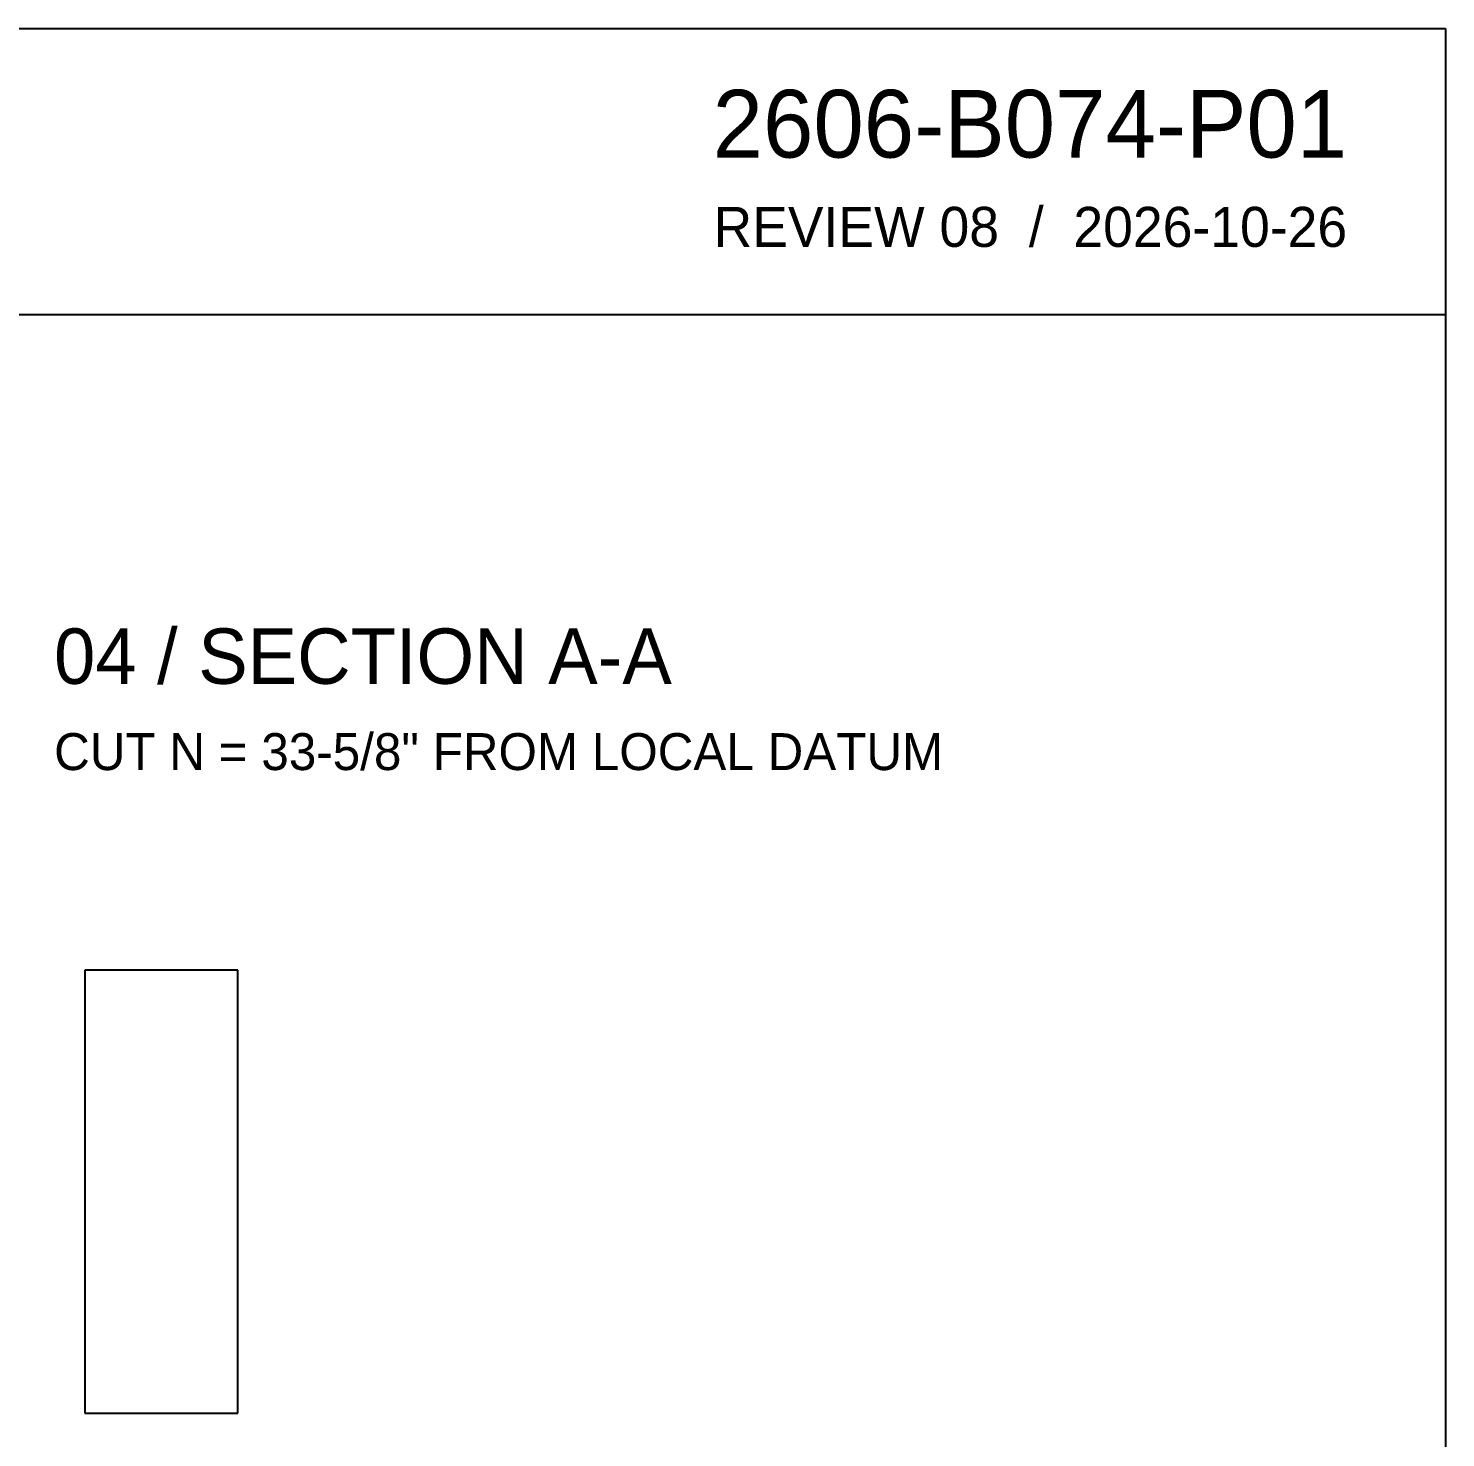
# Model space of a CAD drawing. Header units: inches. Extents: x 21 to 1475, y 21 to 947.
# Drawn here: x 1193.9 to 1475.2, y 667.4 to 947.2 of the extents above; entities that cross this region are included whole.
import ezdxf
from ezdxf.enums import TextEntityAlignment as Align

# ---------------------------------------------------------------- set-up
doc = ezdxf.new("R2010")
doc.units = ezdxf.units.IN
doc.header["$MEASUREMENT"] = 0

msp = doc.modelspace()

# ---------------------------------------------------------------- linework, layer by layer
at = {"layer": 'OUTLINE'}
for p, q in [((20.78, 947.22), (1475.22, 947.22)), ((1475.22, 947.22), (1475.22, 20.78)), ((20.78, 890.39), (1475.22, 890.39)), ((1205.11, 760.22), (1205.11, 672.22)), ((1235.5, 760.22), (1205.11, 760.22)), ((1235.5, 672.22), (1235.5, 760.22)), ((1205.11, 672.22), (1235.5, 672.22))]:
    msp.add_line(p, q, dxfattribs=at)

# ---------------------------------------------------------------- texts
at = {"layer": 'ANNOTATION'}
for s, height, p in [('2606-B074-P01', 13.4444, (1455.67, 921.56)), ('REVIEW 08  /  2026-10-26', 7.9444, (1455.67, 903.83))]:
    msp.add_text(s, height=height, dxfattribs=at).set_placement(p, align=Align.RIGHT)
for s, height, p in [('04 / SECTION A-A', 11, (1199, 817.06)), ('CUT N = 33-5/8" FROM LOCAL DATUM', 7.3333, (1199, 799.94))]:
    msp.add_text(s, height=height, dxfattribs=at).set_placement(p)

doc.saveas('drawing.dxf')
